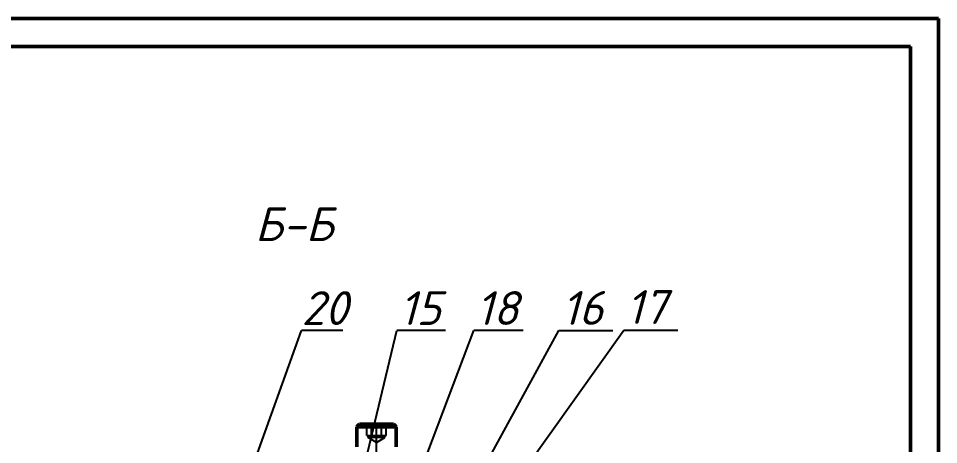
# Model space of a CAD drawing. Header units: millimetres. Extents: x -5427 to 3670, y -5891 to 948.
# Drawn here: x 1574 to 1737.3, y 261.7 to 337.4 of the extents above; entities that cross this region are included whole.
import ezdxf

# ---------------------------------------------------------------- set-up
doc = ezdxf.new("R2010")
doc.units = ezdxf.units.MM
doc.header["$MEASUREMENT"] = 0
doc.linetypes.add('ACAD_ISO04W100', pattern=[30, 24, -3, 0, -3])
doc.layers.add('оси', color=1, linetype='ACAD_ISO04W100')
doc.layers.add('Толстые', color=7, linetype='Continuous', lineweight=50)
doc.layers.add('Тонкие', color=140, linetype='Continuous', lineweight=25)
doc.styles.get("Standard").update_dxf_attribs({"font": 'isocpeui.ttf'})

# ---------------------------------------------------------------- blocks, each defined once
blk = doc.blocks.new('BORDER')
for p, q in [((1.00000000000004, 1.00000000000004), (0, 1.00000000000004)), ((1.00000000000004, 0), (1.00000000000004, 1.00000000000004))]:
    blk.add_line(p, q)

msp = doc.modelspace()

# ---------------------------------------------------------------- linework, layer by layer
at = {"layer": 'оси'}
msp.add_line((1637.547720915712, 247.0192195492085), (1637.547720915712, 264.8683164384687), dxfattribs=at)
at = {"layer": 'Толстые'}
for p, q in [((1634.047720915712, 264.8352127659173), (1634.547720915712, 265.3352119912406)), ((1634.047720803243, 264.8352126534473), (1641.047720915711, 264.8352007568674)), ((1634.047720915712, 264.8352126534473), (1634.047720915712, 261.3355620753564)), ((1634.54772078658, 265.3352118621106), (1640.547720915711, 265.335201531544)), ((1641.047720915711, 264.8352007568674), (1640.547720915711, 265.335201531544)), ((1641.047720915711, 261.3355632358007), (1641.047720915711, 264.8352007568674))]:
    msp.add_line(p, q, dxfattribs=at)
for points in [[(1732.258750057905, 332.4018710105061), (1163.258750057905, 332.4018710105061)], [(1732.258750057905, -77.59812898949394), (1732.258750057905, 332.4018710105061)]]:
    msp.add_lwpolyline(points, dxfattribs=at)
at = {"layer": 'Тонкие'}
for p, q in [((1612.838178210246, 250.1097047487692), (1624.253373797696, 281.987650243016)), ((1631.592827540477, 281.987650243016), (1624.253373797696, 281.987650243016)), ((1628.570222695212, 229.5332863390035), (1641.143524554563, 281.987650243016)), ((1636.091347166088, 232.2792000067035), (1654.784517807045, 281.987650243016)), ((1649.776668904187, 281.987650243016), (1641.143524554563, 281.987650243016)), ((1643.498458778954, 233.6852150774621), (1669.906439193446, 281.9876502430161)), ((1646.731540212031, 233.326194062111), (1681.415165897151, 282.0080748450782)), ((1663.559942736938, 281.9876502430161), (1654.784517807045, 281.987650243016)), ((1669.906439193446, 281.9876502430161), (1679.459230994435, 281.9876502430161)), ((1681.415165897151, 282.0080748450782), (1690.986229482534, 282.0080748450782)), ((1635.815734984377, 263.3352096788885), (1635.815738427898, 265.3352096788867)), ((1636.681757805515, 263.3352081878029), (1636.681761249037, 265.3352081878029)), ((1638.41380861308, 263.3352052056262), (1638.413812056602, 265.3352052056243)), ((1639.279836599503, 263.3352037145332), (1639.279840043025, 265.3352037145314)), ((1635.815734984377, 263.3352096788904), (1639.279836599503, 263.3352037145332)), ((1636.047783392405, 262.9415517207226), (1636.047784070189, 263.3352092793566)), ((1637.548179016652, 262.0695994181142), (1636.047783392405, 262.9434569268988)), ((1639.047783392405, 262.9415517207226), (1636.047783392405, 262.9415517207226)), ((1637.547720915711, 262.0693330530785), (1639.047783392405, 262.9415517207226)), ((1639.047783392405, 262.9415517207226), (1639.047784070181, 263.3352041140724))]:
    msp.add_line(p, q, dxfattribs=at)

# ---------------------------------------------------------------- block references
at = {"layer": 'Толстые', "xscale": 594, "yscale": 420, "zscale": 594}
msp.add_blockref('BORDER', (1143.258750057905, -82.59812898949394), dxfattribs=at)

# ---------------------------------------------------------------- texts
at = {"layer": 'Тонкие'}
for s, p in [('Б-Б', (1615.976556804148, 297.8628395838197)), ('20', (1624.243912633647, 282.9523755549526)), ('15', (1641.610003025848, 282.9523755549526)), ('18', (1655.206901435215, 282.9523755549526)), ('16', (1670.409751123954, 282.9747024046046)), ('17', (1681.832516655035, 283.1434487342667))]:
    msp.add_text(s, height=6, dxfattribs=at).set_placement(p)

doc.saveas('drawing.dxf')
